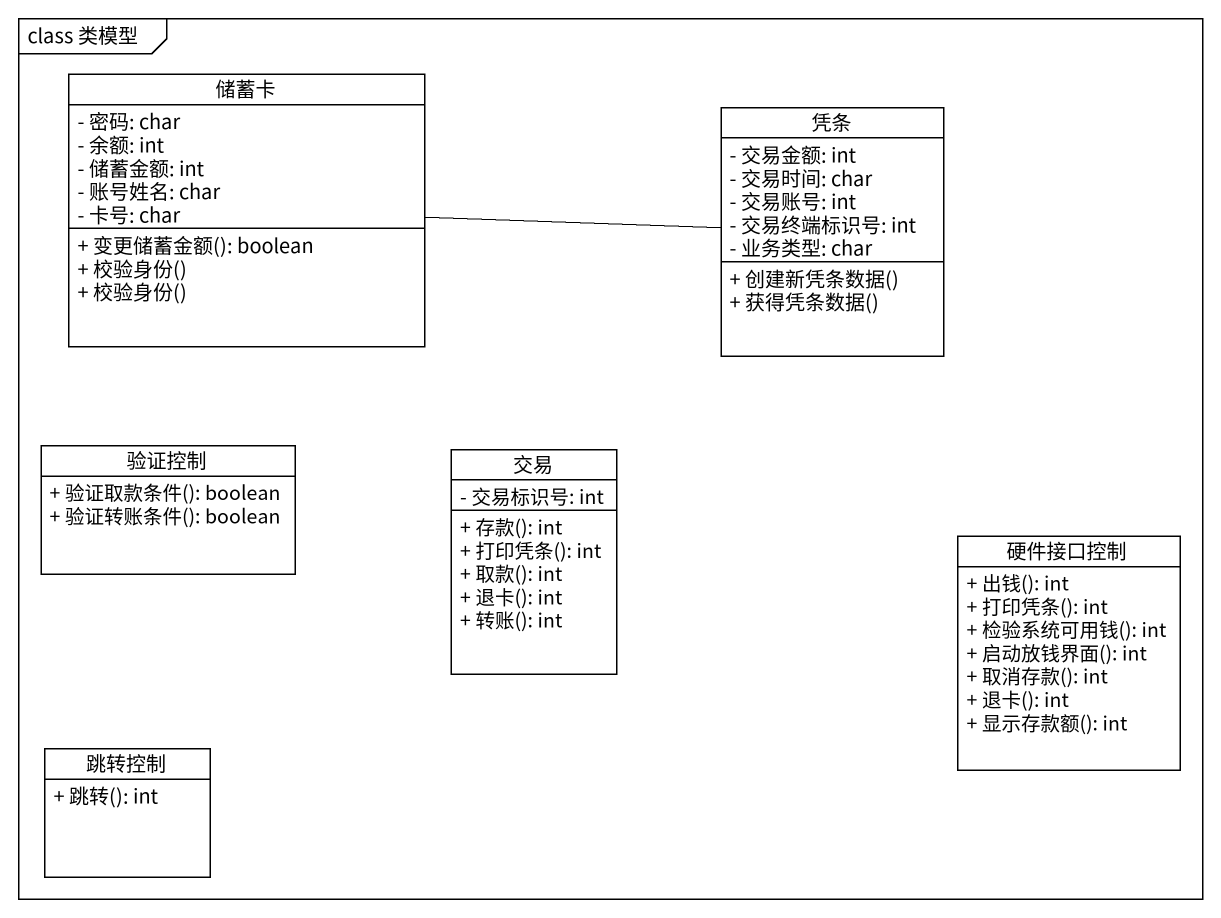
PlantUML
@startuml
mainframe class 类模型
hide circle
hide empty members
skinparam classAttributeIconSize 0
class 储蓄卡 {
  - 密码: char
  - 余额: int
  - 储蓄金额: int
  - 账号姓名: char
  - 卡号: char
  + 变更储蓄金额(): boolean
  + 校验身份()
  + 校验身份()
}
class 凭条 {
  - 交易金额: int
  - 交易时间: char
  - 交易账号: int
  - 交易终端标识号: int
  - 业务类型: char
  + 创建新凭条数据()
  + 获得凭条数据()
}
class 验证控制 {
  + 验证取款条件(): boolean
  + 验证转账条件(): boolean
}
class 交易 {
  - 交易标识号: int
  + 存款(): int
  + 打印凭条(): int
  + 取款(): int
  + 退卡(): int
  + 转账(): int
}
class 硬件接口控制 {
  + 出钱(): int
  + 打印凭条(): int
  + 检验系统可用钱(): int
  + 启动放钱界面(): int
  + 取消存款(): int
  + 退卡(): int
  + 显示存款额(): int
}
class 跳转控制 {
  + 跳转(): int
}
储蓄卡 -right- 凭条
@enduml
